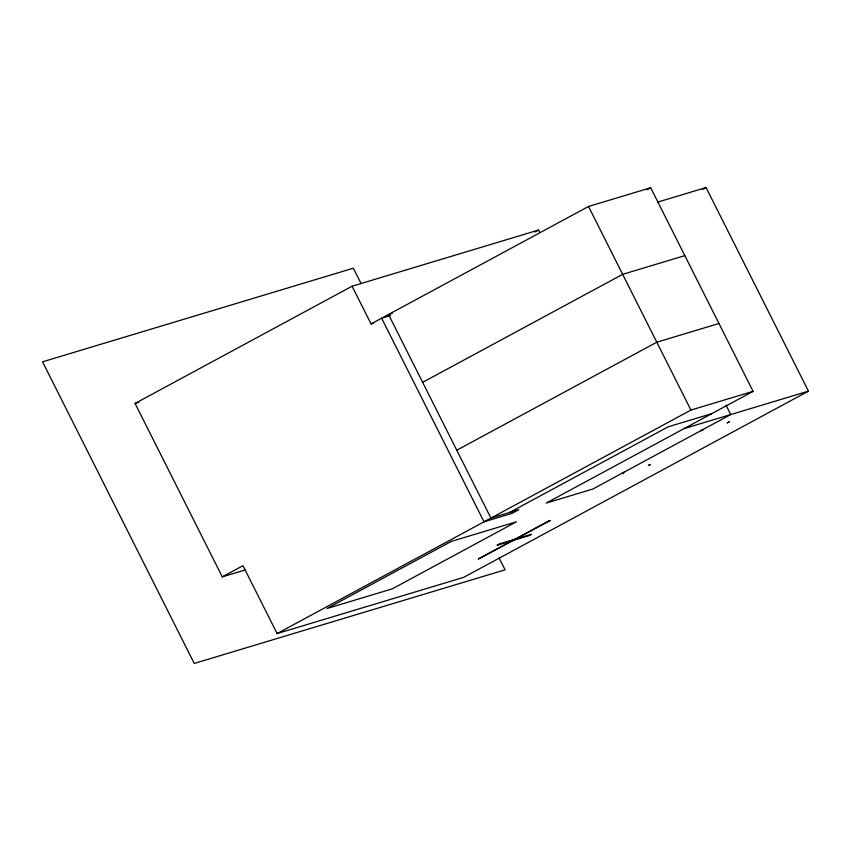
<?xml version="1.0" encoding="UTF-8"?>
<svg xmlns="http://www.w3.org/2000/svg" width="851" height="851" viewBox="0 0 851 851"><rect width="100%" height="100%" fill="white"/><g stroke="black" fill="none" stroke-linecap="round" stroke-linejoin="round"><path stroke-width="1.28" d="M650.398 464.476L648.313 465.465L650.419 464.455M727.254 422.841L729.392 421.809L727.307 422.862M245.12 569.989L222.281 576.861L135.054 403.427L352.08 286.223L538.577 230.047L539.757 232.408M535.066 231.94L538.577 230.047M352.08 286.223L371.047 323.923L588.53 206.474L650.696 187.752L753.092 391.354L546.182 503.09L592.807 489.048L730.743 414.554L726.041 405.193M647.185 189.645L650.696 187.752M702.543 189.443L706.053 187.55L808.45 391.152L463.604 577.382L277.107 633.559L242.971 565.692L222.281 576.861M422.649 382.354L622.655 274.341L684.821 255.619M456.785 450.222L656.791 342.208L718.957 323.486M277.107 633.559L690.927 410.076L753.092 391.354M509.568 512.472L668.195 426.808L711.713 413.692M657.844 202.07L706.053 187.55M392.332 313.338L388.513 314.487L490.91 518.089L518.887 509.664L511.994 513.387L484.017 521.812L381.62 318.21L390.513 315.53M371.047 323.923L373.578 323.157M135.054 403.427L138.862 402.278M684.119 428.596L808.45 391.152M588.53 206.474L690.927 410.076M361.132 283.638L353.367 268.203L42.55 361.824L194.251 663.45L505.079 569.83L499.101 557.958M622.155 473.347L624.262 472.326L622.198 473.316M701.128 430.702L703.234 429.681L701.203 430.638M451.168 541.459L327.029 608.497L392.3 588.839L516.44 521.791L451.168 541.459M499.622 543.863L497.005 545.278L528.907 535.673L531.524 534.258L499.622 543.863M549.076 520.833L478.283 559.054L550.257 520.472L549.076 520.833"/></g></svg>
